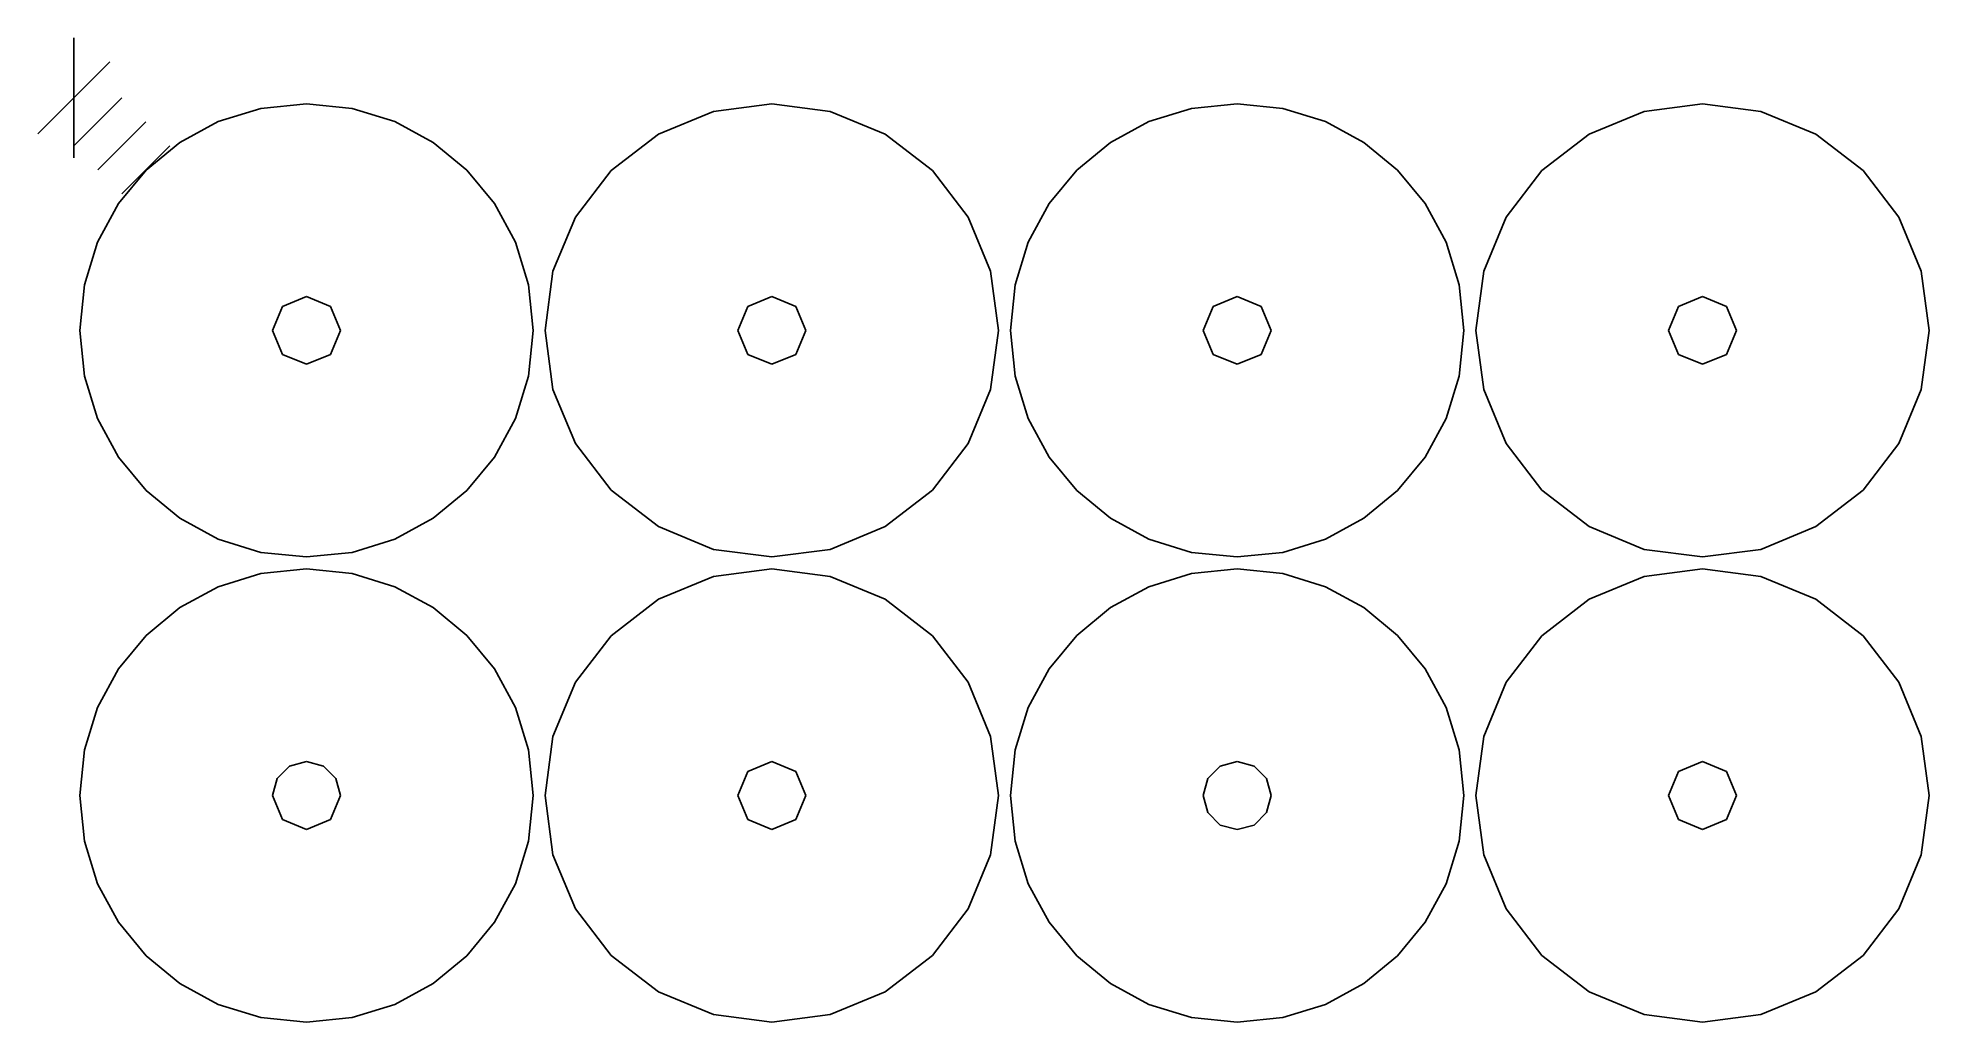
# Model space of a CAD drawing. Extents: x -0.8 to 40.9, y 0.1 to 21.9.
import ezdxf

# ---------------------------------------------------------------- set-up
doc = ezdxf.new("R2010")
doc.units = 0

msp = doc.modelspace()

# ---------------------------------------------------------------- linework, layer by layer
at = {"layer": 'Layer 1'}
for p, q in [((0, 21.852115), (0, 19.206285)), ((0.793749, 21.322949), (-0.793749, 19.735451)), ((1.058332, 20.5292), (0, 19.470868)), ((4.124576, 20.295856), (3.186026, 20.004514)), ((5.13225, 20.397438), (4.124576, 20.295856)), ((6.139923, 20.295856), (5.13225, 20.397438)), ((7.078473, 20.004514), (6.139923, 20.295856)), ((14.113168, 20.229962), (12.896824, 19.727558)), ((15.396821, 20.39743), (14.113168, 20.229962)), ((16.680474, 20.229962), (15.396821, 20.39743)), ((17.896818, 19.727558), (16.680474, 20.229962)), ((24.653756, 20.295856), (23.715206, 20.004514)), ((25.66143, 20.397438), (24.653756, 20.295856)), ((26.669103, 20.295856), (25.66143, 20.397438)), ((27.607653, 20.004514), (26.669103, 20.295856)), ((34.642348, 20.229962), (33.426004, 19.727558)), ((35.926001, 20.39743), (34.642348, 20.229962)), ((37.209654, 20.229962), (35.926001, 20.39743)), ((38.425998, 19.727558), (37.209654, 20.229962)), ((1.587498, 20.000034), (0.529166, 18.941702)), ((3.186026, 20.004514), (2.336705, 19.543517)), ((7.927794, 19.543517), (7.078473, 20.004514)), ((12.896824, 19.727558), (11.853557, 18.925375)), ((18.940085, 18.925375), (17.896818, 19.727558)), ((23.715206, 20.004514), (22.865885, 19.543517)), ((28.456974, 19.543517), (27.607653, 20.004514)), ((33.426004, 19.727558), (32.382737, 18.925375)), ((39.469265, 18.925375), (38.425998, 19.727558)), ((2.116664, 19.470868), (1.058332, 18.412536)), ((2.336705, 19.543517), (1.59672, 18.932974)), ((8.667779, 18.932974), (7.927794, 19.543517)), ((22.865885, 19.543517), (22.1259, 18.932974)), ((29.196959, 18.932974), (28.456974, 19.543517)), ((1.59672, 18.932974), (0.986176, 18.192988)), ((9.278323, 18.192988), (8.667779, 18.932974)), ((11.853557, 18.925375), (11.066699, 17.897433)), ((19.726943, 17.897433), (18.940085, 18.925375)), ((22.1259, 18.932974), (21.515356, 18.192988)), ((29.807503, 18.192988), (29.196959, 18.932974)), ((32.382737, 18.925375), (31.595879, 17.897433)), ((40.256123, 17.897433), (39.469265, 18.925375)), ((0.986176, 18.192988), (0.52518, 17.343667)), ((9.739319, 17.343667), (9.278323, 18.192988)), ((21.515356, 18.192988), (21.05436, 17.343667)), ((30.268499, 17.343667), (29.807503, 18.192988)), ((11.066699, 17.897433), (10.569904, 16.702023)), ((20.223738, 16.702023), (19.726943, 17.897433)), ((31.595879, 17.897433), (31.099084, 16.702023)), ((40.752918, 16.702023), (40.256123, 17.897433)), ((0.52518, 17.343667), (0.233838, 16.405117)), ((10.030661, 16.405117), (9.739319, 17.343667)), ((21.05436, 17.343667), (20.763018, 16.405117)), ((30.559841, 16.405117), (30.268499, 17.343667)), ((10.569904, 16.702023), (10.396827, 15.397436)), ((20.396815, 15.397436), (20.223738, 16.702023)), ((31.099084, 16.702023), (30.926007, 15.397436)), ((40.925995, 15.397436), (40.752918, 16.702023)), ((0.233838, 16.405117), (0.132255, 15.397444)), ((10.132244, 15.397444), (10.030661, 16.405117)), ((20.763018, 16.405117), (20.661435, 15.397444)), ((30.661424, 15.397444), (30.559841, 16.405117)), ((4.602141, 15.927366), (4.382249, 15.397444)), ((5.132248, 16.146813), (4.602141, 15.927366)), ((5.662355, 15.927366), (5.132248, 16.146813)), ((5.882247, 15.397444), (5.662355, 15.927366)), ((14.866715, 15.927358), (14.646823, 15.397436)), ((15.396822, 16.146805), (14.866715, 15.927358)), ((15.926929, 15.927358), (15.396822, 16.146805)), ((16.146821, 15.397436), (15.926929, 15.927358)), ((25.131321, 15.927366), (24.911429, 15.397444)), ((25.661428, 16.146813), (25.131321, 15.927366)), ((26.191535, 15.927366), (25.661428, 16.146813)), ((26.411427, 15.397444), (26.191535, 15.927366)), ((35.395895, 15.927358), (35.176003, 15.397436)), ((35.926002, 16.146805), (35.395895, 15.927358)), ((36.456109, 15.927358), (35.926002, 16.146805)), ((36.676001, 15.397436), (36.456109, 15.927358)), ((0.132255, 15.397444), (0.233838, 14.389771)), ((4.382249, 15.397444), (4.602141, 14.867522)), ((5.662355, 14.867522), (5.882247, 15.397444)), ((5.882247, 15.397444), (5.882247, 15.397444)), ((10.030661, 14.389771), (10.132244, 15.397444)), ((10.132244, 15.397444), (10.132244, 15.397444)), ((10.396827, 15.397436), (10.569904, 14.092849)), ((14.646823, 15.397436), (14.866715, 14.867514)), ((15.926929, 14.867514), (16.146821, 15.397436)), ((16.146821, 15.397436), (16.146821, 15.397436)), ((20.223738, 14.092849), (20.396815, 15.397436)), ((20.396815, 15.397436), (20.396815, 15.397436)), ((20.661435, 15.397444), (20.763018, 14.389771)), ((24.911429, 15.397444), (25.131321, 14.867522)), ((26.191535, 14.867522), (26.411427, 15.397444)), ((26.411427, 15.397444), (26.411427, 15.397444)), ((30.559841, 14.389771), (30.661424, 15.397444)), ((30.661424, 15.397444), (30.661424, 15.397444)), ((30.926007, 15.397436), (31.099084, 14.092849)), ((35.176003, 15.397436), (35.395895, 14.867514)), ((36.456109, 14.867514), (36.676001, 15.397436)), ((36.676001, 15.397436), (36.676001, 15.397436)), ((40.752918, 14.092849), (40.925995, 15.397436)), ((40.925995, 15.397436), (40.925995, 15.397436)), ((4.602141, 14.867522), (5.132248, 14.648075)), ((5.132248, 14.648075), (5.662355, 14.867522)), ((14.866715, 14.867514), (15.396822, 14.648067)), ((15.396822, 14.648067), (15.926929, 14.867514)), ((25.131321, 14.867522), (25.661428, 14.648075)), ((25.661428, 14.648075), (26.191535, 14.867522)), ((35.395895, 14.867514), (35.926002, 14.648067)), ((35.926002, 14.648067), (36.456109, 14.867514)), ((0.233838, 14.389771), (0.52518, 13.451221)), ((9.739319, 13.451221), (10.030661, 14.389771)), ((20.763018, 14.389771), (21.05436, 13.451221)), ((30.268499, 13.451221), (30.559841, 14.389771)), ((10.569904, 14.092849), (11.066699, 12.897439)), ((19.726943, 12.897439), (20.223738, 14.092849)), ((31.099084, 14.092849), (31.595879, 12.897439)), ((40.256123, 12.897439), (40.752918, 14.092849)), ((0.52518, 13.451221), (0.986176, 12.6019)), ((9.278323, 12.6019), (9.739319, 13.451221)), ((21.05436, 13.451221), (21.515356, 12.6019)), ((29.807503, 12.6019), (30.268499, 13.451221)), ((0.986176, 12.6019), (1.59672, 11.861914)), ((8.667779, 11.861914), (9.278323, 12.6019)), ((11.066699, 12.897439), (11.853557, 11.869497)), ((18.940085, 11.869497), (19.726943, 12.897439)), ((21.515356, 12.6019), (22.1259, 11.861914)), ((29.196959, 11.861914), (29.807503, 12.6019)), ((31.595879, 12.897439), (32.382737, 11.869497)), ((39.469265, 11.869497), (40.256123, 12.897439)), ((1.59672, 11.861914), (2.336705, 11.251371)), ((7.927794, 11.251371), (8.667779, 11.861914)), ((11.853557, 11.869497), (12.896824, 11.067314)), ((17.896818, 11.067314), (18.940085, 11.869497)), ((22.1259, 11.861914), (22.865885, 11.251371)), ((28.456974, 11.251371), (29.196959, 11.861914)), ((32.382737, 11.869497), (33.426004, 11.067314)), ((38.425998, 11.067314), (39.469265, 11.869497)), ((2.336705, 11.251371), (3.186026, 10.790374)), ((7.078473, 10.790374), (7.927794, 11.251371)), ((12.896824, 11.067314), (14.113168, 10.56491)), ((16.680474, 10.56491), (17.896818, 11.067314)), ((22.865885, 11.251371), (23.715206, 10.790374)), ((27.607653, 10.790374), (28.456974, 11.251371)), ((33.426004, 11.067314), (34.642348, 10.56491)), ((37.209654, 10.56491), (38.425998, 11.067314)), ((3.186026, 10.790374), (4.124576, 10.499032)), ((4.124576, 10.499032), (5.13225, 10.39745)), ((5.13225, 10.39745), (6.139923, 10.499032)), ((6.139923, 10.499032), (7.078473, 10.790374)), ((14.113168, 10.56491), (15.396821, 10.397442)), ((15.396821, 10.397442), (16.680474, 10.56491)), ((23.715206, 10.790374), (24.653756, 10.499032)), ((24.653756, 10.499032), (25.66143, 10.39745)), ((25.66143, 10.39745), (26.669103, 10.499032)), ((26.669103, 10.499032), (27.607653, 10.790374)), ((34.642348, 10.56491), (35.926001, 10.397442)), ((35.926001, 10.397442), (37.209654, 10.56491)), ((4.124576, 10.031282), (3.186026, 9.739939)), ((5.13225, 10.132864), (4.124576, 10.031282)), ((6.139923, 10.031282), (5.13225, 10.132864)), ((7.078473, 9.739939), (6.139923, 10.031282)), ((15.396821, 10.132864), (14.113168, 9.965396)), ((16.680474, 9.965396), (15.396821, 10.132864)), ((24.653756, 10.031282), (23.715206, 9.739939)), ((25.66143, 10.132864), (24.653756, 10.031282)), ((26.669103, 10.031282), (25.66143, 10.132864)), ((27.607653, 9.739939), (26.669103, 10.031282)), ((35.926001, 10.132864), (34.642348, 9.965396)), ((37.209654, 9.965396), (35.926001, 10.132864)), ((3.186026, 9.739939), (2.336705, 9.278943)), ((7.927794, 9.278943), (7.078473, 9.739939)), ((14.113168, 9.965396), (12.896824, 9.462992)), ((17.896818, 9.462992), (16.680474, 9.965396)), ((23.715206, 9.739939), (22.865885, 9.278943)), ((28.456974, 9.278943), (27.607653, 9.739939)), ((34.642348, 9.965396), (33.426004, 9.462992)), ((38.425998, 9.462992), (37.209654, 9.965396)), ((2.336705, 9.278943), (1.59672, 8.668399)), ((8.667779, 8.668399), (7.927794, 9.278943)), ((12.896824, 9.462992), (11.853557, 8.660809)), ((18.940085, 8.660809), (17.896818, 9.462992)), ((22.865885, 9.278943), (22.1259, 8.668399)), ((29.196959, 8.668399), (28.456974, 9.278943)), ((33.426004, 9.462992), (32.382737, 8.660809)), ((39.469265, 8.660809), (38.425998, 9.462992)), ((1.59672, 8.668399), (0.986176, 7.928414)), ((9.278323, 7.928414), (8.667779, 8.668399)), ((11.853557, 8.660809), (11.066699, 7.632867)), ((19.726943, 7.632867), (18.940085, 8.660809)), ((22.1259, 8.668399), (21.515356, 7.928414)), ((29.807503, 7.928414), (29.196959, 8.668399)), ((32.382737, 8.660809), (31.595879, 7.632867)), ((40.256123, 7.632867), (39.469265, 8.660809)), ((0.986176, 7.928414), (0.52518, 7.079093)), ((9.739319, 7.079093), (9.278323, 7.928414)), ((21.515356, 7.928414), (21.05436, 7.079093)), ((30.268499, 7.079093), (29.807503, 7.928414)), ((11.066699, 7.632867), (10.569904, 6.437457)), ((20.223738, 6.437457), (19.726943, 7.632867)), ((31.595879, 7.632867), (31.099084, 6.437457)), ((40.752918, 6.437457), (40.256123, 7.632867)), ((0.52518, 7.079093), (0.233838, 6.140543)), ((10.030661, 6.140543), (9.739319, 7.079093)), ((21.05436, 7.079093), (20.763018, 6.140543)), ((30.559841, 6.140543), (30.268499, 7.079093)), ((10.569904, 6.437457), (10.396827, 5.13287)), ((20.396815, 5.13287), (20.223738, 6.437457)), ((31.099084, 6.437457), (30.926007, 5.13287)), ((40.925995, 5.13287), (40.752918, 6.437457)), ((0.233838, 6.140543), (0.132255, 5.13287)), ((5.132249, 5.88287), (4.757249, 5.782389)), ((5.507249, 5.782389), (5.132249, 5.88287)), ((10.132244, 5.13287), (10.030661, 6.140543)), ((15.396822, 5.882239), (14.866715, 5.662792)), ((15.926929, 5.662792), (15.396822, 5.882239)), ((20.763018, 6.140543), (20.661435, 5.13287)), ((25.661429, 5.88287), (25.286429, 5.782389)), ((26.036429, 5.782389), (25.661429, 5.88287)), ((30.661424, 5.13287), (30.559841, 6.140543)), ((35.926002, 5.882239), (35.395895, 5.662792)), ((36.456109, 5.662792), (35.926002, 5.882239)), ((4.48273, 5.50787), (4.382249, 5.13287)), ((4.757249, 5.782389), (4.48273, 5.50787)), ((5.781768, 5.50787), (5.507249, 5.782389)), ((5.882249, 5.13287), (5.781768, 5.50787)), ((14.866715, 5.662792), (14.646823, 5.13287)), ((16.146821, 5.13287), (15.926929, 5.662792)), ((25.01191, 5.50787), (24.911429, 5.13287)), ((25.286429, 5.782389), (25.01191, 5.50787)), ((26.310948, 5.50787), (26.036429, 5.782389)), ((26.411429, 5.13287), (26.310948, 5.50787)), ((35.395895, 5.662792), (35.176003, 5.13287)), ((36.676001, 5.13287), (36.456109, 5.662792)), ((0.132255, 5.13287), (0.233838, 4.125197)), ((4.382249, 5.13287), (4.601919, 4.60254)), ((5.662579, 4.60254), (5.882249, 5.13287)), ((5.882249, 5.13287), (5.882249, 5.13287)), ((10.030661, 4.125197), (10.132244, 5.13287)), ((10.132244, 5.13287), (10.132244, 5.13287)), ((10.396827, 5.13287), (10.569904, 3.828283)), ((14.646823, 5.13287), (14.866715, 4.602948)), ((15.926929, 4.602948), (16.146821, 5.13287)), ((16.146821, 5.13287), (16.146821, 5.13287)), ((20.223738, 3.828283), (20.396815, 5.13287)), ((20.396815, 5.13287), (20.396815, 5.13287)), ((20.661435, 5.13287), (20.763018, 4.125197)), ((24.911429, 5.13287), (25.01191, 4.75787)), ((26.310948, 4.75787), (26.411429, 5.13287)), ((26.411429, 5.13287), (26.411429, 5.13287)), ((30.559841, 4.125197), (30.661424, 5.13287)), ((30.661424, 5.13287), (30.661424, 5.13287)), ((30.926007, 5.13287), (31.099084, 3.828283)), ((35.176003, 5.13287), (35.395895, 4.602948)), ((36.456109, 4.602948), (36.676001, 5.13287)), ((36.676001, 5.13287), (36.676001, 5.13287)), ((40.752918, 3.828283), (40.925995, 5.13287)), ((40.925995, 5.13287), (40.925995, 5.13287)), ((4.601919, 4.60254), (5.132249, 4.38287)), ((5.132249, 4.38287), (5.662579, 4.60254)), ((14.866715, 4.602948), (15.396822, 4.383501)), ((15.396822, 4.383501), (15.926929, 4.602948)), ((25.01191, 4.75787), (25.286429, 4.483351)), ((26.036429, 4.483351), (26.310948, 4.75787)), ((35.395895, 4.602948), (35.926002, 4.383501)), ((35.926002, 4.383501), (36.456109, 4.602948)), ((25.286429, 4.483351), (25.661429, 4.38287)), ((25.661429, 4.38287), (26.036429, 4.483351)), ((0.233838, 4.125197), (0.52518, 3.186646)), ((9.739319, 3.186646), (10.030661, 4.125197)), ((10.569904, 3.828283), (11.066699, 2.632873)), ((19.726943, 2.632873), (20.223738, 3.828283)), ((20.763018, 4.125197), (21.05436, 3.186646)), ((30.268499, 3.186646), (30.559841, 4.125197)), ((31.099084, 3.828283), (31.595879, 2.632873)), ((40.256123, 2.632873), (40.752918, 3.828283)), ((0.52518, 3.186646), (0.986176, 2.337326)), ((9.278323, 2.337326), (9.739319, 3.186646)), ((21.05436, 3.186646), (21.515356, 2.337326)), ((29.807503, 2.337326), (30.268499, 3.186646)), ((11.066699, 2.632873), (11.853557, 1.60493)), ((18.940085, 1.60493), (19.726943, 2.632873)), ((31.595879, 2.632873), (32.382737, 1.60493)), ((39.469265, 1.60493), (40.256123, 2.632873)), ((0.986176, 2.337326), (1.59672, 1.59734)), ((8.667779, 1.59734), (9.278323, 2.337326)), ((21.515356, 2.337326), (22.1259, 1.59734)), ((29.196959, 1.59734), (29.807503, 2.337326)), ((1.59672, 1.59734), (2.336705, 0.986796)), ((7.927794, 0.986796), (8.667779, 1.59734)), ((11.853557, 1.60493), (12.896824, 0.802748)), ((17.896818, 0.802748), (18.940085, 1.60493)), ((22.1259, 1.59734), (22.865885, 0.986796)), ((28.456974, 0.986796), (29.196959, 1.59734)), ((32.382737, 1.60493), (33.426004, 0.802748)), ((38.425998, 0.802748), (39.469265, 1.60493)), ((2.336705, 0.986796), (3.186026, 0.5258)), ((7.078473, 0.5258), (7.927794, 0.986796)), ((22.865885, 0.986796), (23.715206, 0.5258)), ((27.607653, 0.5258), (28.456974, 0.986796)), ((3.186026, 0.5258), (4.124576, 0.234458)), ((6.139923, 0.234458), (7.078473, 0.5258)), ((12.896824, 0.802748), (14.113168, 0.300344)), ((16.680474, 0.300344), (17.896818, 0.802748)), ((23.715206, 0.5258), (24.653756, 0.234458)), ((26.669103, 0.234458), (27.607653, 0.5258)), ((33.426004, 0.802748), (34.642348, 0.300344)), ((37.209654, 0.300344), (38.425998, 0.802748)), ((4.124576, 0.234458), (5.13225, 0.132876)), ((5.13225, 0.132876), (6.139923, 0.234458)), ((14.113168, 0.300344), (15.396821, 0.132875)), ((15.396821, 0.132875), (16.680474, 0.300344)), ((24.653756, 0.234458), (25.66143, 0.132876)), ((25.66143, 0.132876), (26.669103, 0.234458)), ((34.642348, 0.300344), (35.926001, 0.132875)), ((35.926001, 0.132875), (37.209654, 0.300344))]:
    msp.add_line(p, q, dxfattribs=at)

doc.saveas('drawing.dxf')
